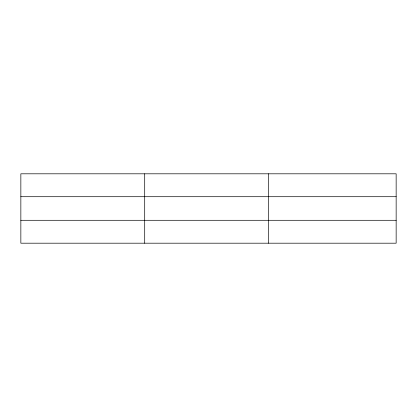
<?xml version="1.0" encoding="UTF-8"?>
<svg xmlns="http://www.w3.org/2000/svg" width="417" height="417" viewBox="0 0 417 417"><rect width="100%" height="100%" fill="white"/><g stroke="black" fill="none" stroke-linecap="round" stroke-linejoin="round"><path stroke-width="0.63" d="M144.699 173.806L144.699 243.194M268.548 173.806L268.548 243.194M396.15 196.704L396.15 173.806L20.85 173.806L20.85 243.194L396.15 243.194L396.15 196.704L20.85 196.704M20.85 220.296L396.15 220.296"/></g></svg>
